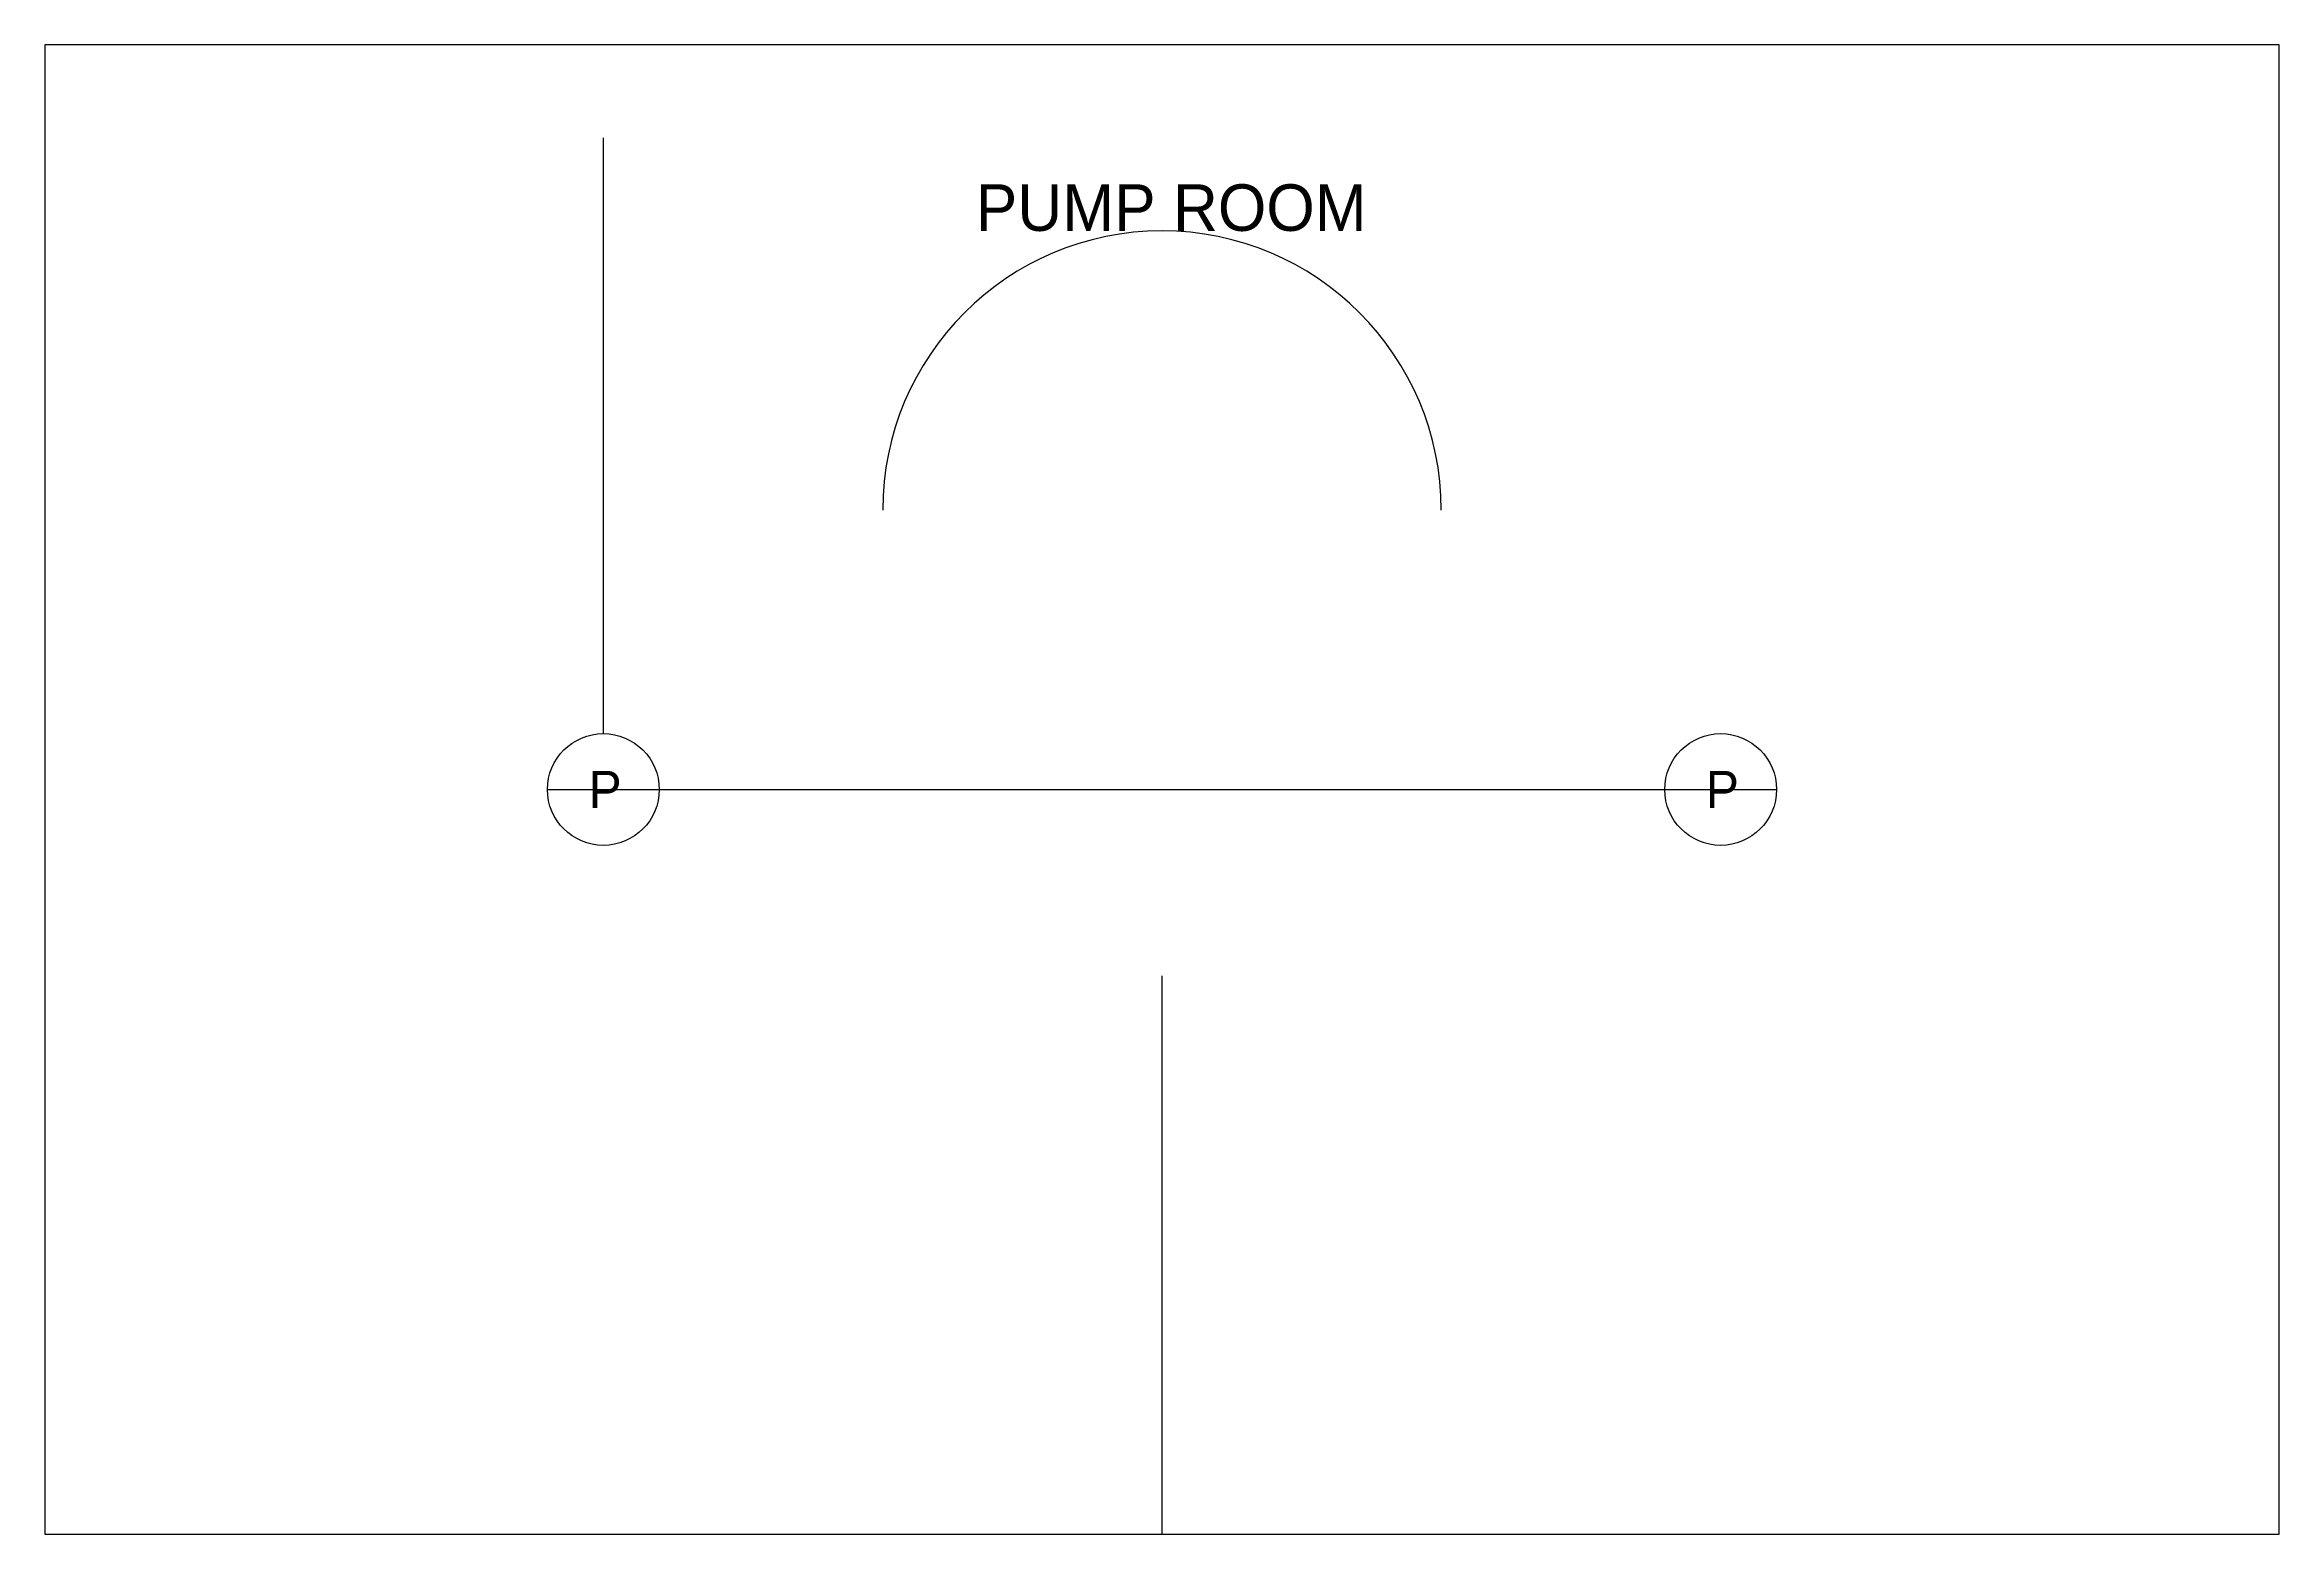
# Model space of a CAD drawing. Header units: millimetres. Extents: x 0 to 12000, y 0 to 8000.
import ezdxf

# ---------------------------------------------------------------- set-up
doc = ezdxf.new("R2010")
doc.units = ezdxf.units.MM
for name, color, linetype in [('EQUIPMENT', 3, 'Continuous'), ('NOTES', 2, 'Continuous'), ('PIPING', 5, 'Continuous'), ('WALLS', 7, 'Continuous')]:
    doc.layers.add(name, color=color, linetype=linetype)

# ---------------------------------------------------------------- blocks, each defined once
blk = doc.blocks.new('PUMP')
blk.add_line((-300, 0), (300, 0))
blk.add_circle((0, 0), 300)
blk.add_text('P', height=200).set_placement((-80, -100))

msp = doc.modelspace()

# ---------------------------------------------------------------- linework, layer by layer
at = {"layer": 'PIPING'}
for p, q in [((3000, 4300), (3000, 7500)), ((3300, 4000), (8700, 4000))]:
    msp.add_line(p, q, dxfattribs=at)
msp.add_arc((6000, 5500), 1500, 0, 180, dxfattribs=at)
at = {"layer": 'WALLS'}
msp.add_line((6000, 0), (6000, 3000), dxfattribs=at)
msp.add_lwpolyline([(0, 0), (12000, 0), (12000, 8000), (0, 8000)], close=True, dxfattribs=at)

# ---------------------------------------------------------------- block references
at = {"layer": 'EQUIPMENT'}
ref = msp.add_blockref('PUMP', (3000, 4000), dxfattribs=at)
ref.add_attrib('TAG', 'P-101', (0, 0), dxfattribs={"height": 2.5})
ref.add_attrib('DUTY', 'DUTY', (0, 0), dxfattribs={"height": 2.5})
ref = msp.add_blockref('PUMP', (9000, 4000), dxfattribs=at)
ref.add_attrib('TAG', 'P-102', (0, 0), dxfattribs={"height": 2.5})
ref.add_attrib('DUTY', 'STANDBY', (0, 0), dxfattribs={"height": 2.5})

# ---------------------------------------------------------------- texts
at = {"layer": 'NOTES'}
msp.add_text('PUMP ROOM', height=250, dxfattribs=at).set_placement((5000, 7000))

doc.saveas('drawing.dxf')
